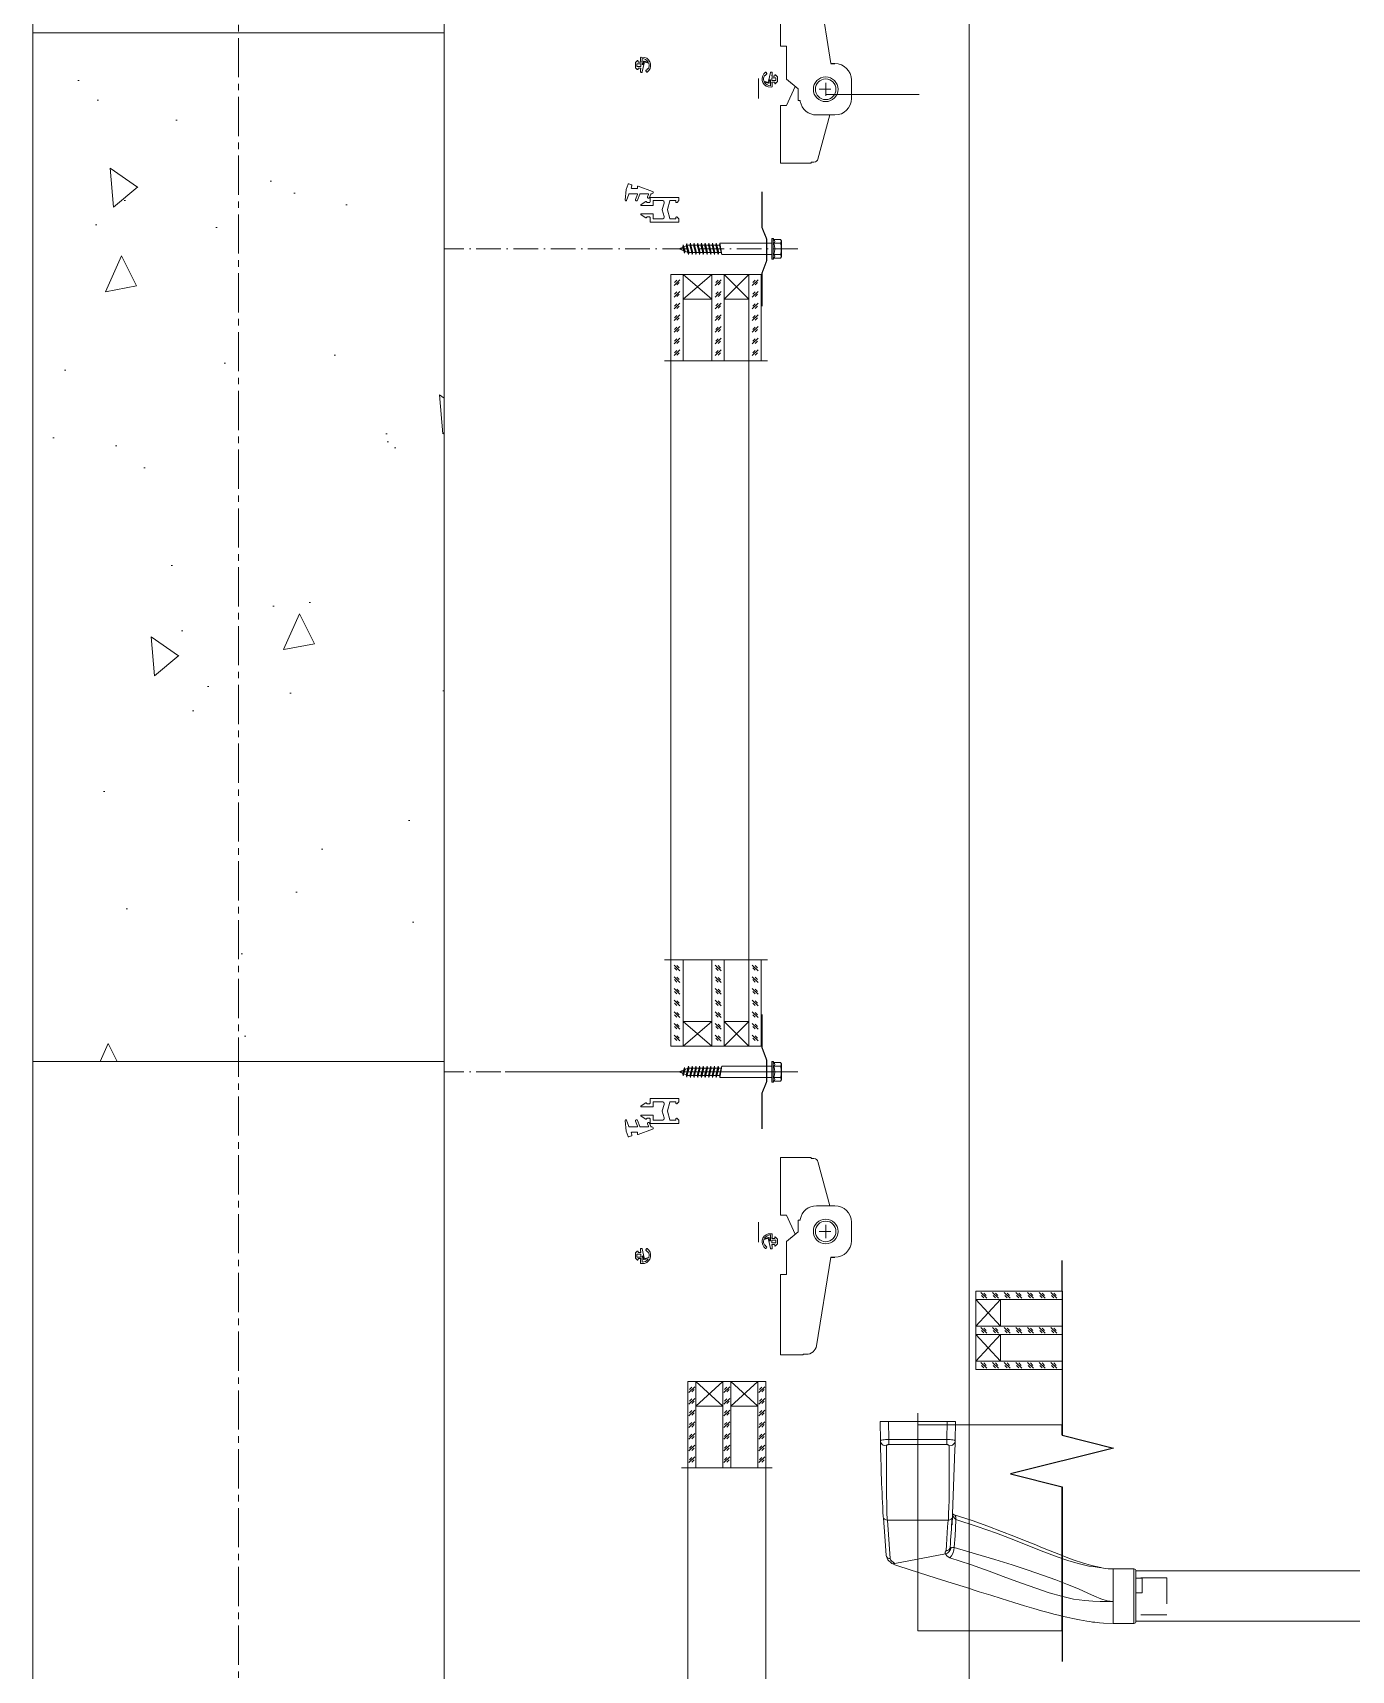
# Model space of a CAD drawing. Header units: millimetres. Extents: x -7155 to 483283, y -227682 to 148426.
# Drawn here: x 20000 to 20641, y 31504 to 32300 of the extents above; entities that cross this region are included whole.
import ezdxf

# ---------------------------------------------------------------- set-up
doc = ezdxf.new("R2010")
doc.units = ezdxf.units.MM
doc.set_wipeout_variables(frame=1)
for name, pattern in [('ACAD_ISO10W100', [18, 12, -3, 0, -3]), ('CENTER2', [28.575, 19.05, -3.175, 3.175, -3.175]), ('CENTERLINE', [30, 12, -1.5, 3, -1.5, 12]), ('HIDDEN', [9.525, 6.35, -3.175])]:
    doc.linetypes.add(name, pattern=pattern)
doc.layers.add('001', color=7, linetype='Continuous')
for name, color, linetype, lineweight in [('A-Wall-Open', 8, 'Continuous', 0), ('Al', 59, 'Continuous', 13), ('Cen', 1, 'CENTER2', 13), ('OSN', 7, 'Continuous', 0), ('АР_Двери_внутренние_антипаника', 7, 'Continuous', 0), ('АР_Стены ПЕНОблок', 52, 'Continuous', 20), ('АР_Стены_Стекло', 4, 'Continuous', 13), ('АР_Штриховка', 8, 'Continuous', 0), ('Витражные конструкции', 252, 'Continuous', 15), ('Оси', 1, 'ACAD_ISO10W100', 13), ('РД_Отметка', 7, 'Continuous', 0), ('СПДС_СИМВОЛЫ', 213, 'Continuous', 25)]:
    doc.layers.add(name, color=color, linetype=linetype, lineweight=lineweight)
doc.layers.add('АР_Оси_РД_100', color=7, linetype='Continuous', lineweight=0, true_color=0x525252)
doc.layers.add('РД_Оси_100', color=7, linetype='Continuous', lineweight=0, true_color=0x525252)
doc.layers.add('РД_Витраж_проем', color=80, linetype='Continuous', lineweight=0, plot=False)

# ---------------------------------------------------------------- blocks, each defined once
blk = doc.blocks.new('СОШ_2200_АР_ОСИ_М100_28.05.24')
at = {"layer": 'АР_Оси_РД_100', "linetype": 'CENTER2'}
blk.add_line((20100, -6155), (20100, 139938.679), dxfattribs=at)
blk = doc.blocks.new('ТПУ-45.02')
at = {"elevation": 0}
blk.add_lwpolyline([(-1.95, 2.5, -0.916659), (-1.46, 2.45), (-1.46, 1.4, -0.398231), (-1.56, 1.3), (-1.95, 1.3, 0.668179), (-2.12, 0.87), (-1.32, 0.07, 0.198912), (-1.15, 0), (1.15, 0, 0.198912), (1.33, 0.07), (2.13, 0.87, 0.668179), (1.95, 1.3), (1.6, 1.3, -0.414214), (1.5, 1.4), (1.5, 2.45, -0.904069), (2, 2.5), (3.25, 2.5, 0.414214), (3.5, 2.75), (3.5, 3.12, 0.327426), (3.33, 3.36), (-1.02, 4.3, 0.167079), (-1.18, 4.27, -0.978527), (-1.56, 4.79, 0.140808), (-1.48, 4.91), (-0.96, 6.38, -0.301775), (-0.78, 6.57, -0.191208), (1.62, 6.31, -0.2528), (1.73, 6.1, 0.249371), (1.83, 5.89, -0.087675), (2.52, 5.19, 0.34791), (2.81, 5.09), (3.32, 5.37, 0.434986), (3.41, 5.73, 0.631386), (-3.78, 4.46), (-3.8, 2.75, 0.423855), (-3.56, 2.5)], format="xyb", close=True, dxfattribs=at)
blk.add_lwpolyline([(-1.97, 4.34, 0.440609), (-1.77, 4.03), (-0.49, 3.79, -0.880439), (-0.55, 3.3), (-3.19, 3.3, -0.266716), (-1.66, 6.19, -0.681981), (-1.51, 6.08)], format="xyb", close=True)
blk.add_lwpolyline([(0.55, 0.69, 0.413945), (0.7, 0.84), (0.7, 2.45, 0.414214), (0.45, 2.7), (-0.45, 2.7, 0.414214), (-0.7, 2.45), (-0.7, 0.84, 0.413945), (-0.55, 0.69), (0.55, 0.69)], format="xyb")
blk = doc.blocks.new('РУ-65.05')
blk.add_blockref('ТПУ-45.02', (-2.63, -2.5))
blk = doc.blocks.new('petlia_dv')
for p, q in [((-59.9, 22), (-59.9, 11)), ((-59.9, 22), (-24.3, 22)), ((-20.9, 22), (-24.3, 22)), ((-20.9, 22), (-20.9, 19)), ((-20.9, 19), (-4.9, 19)), ((-4.9, 19), (-0.22, 13.42)), ((-4.9, 19), (-2.65, 16.32)), ((7.9, 19), (-1.34, 14.76)), ((7.9, 22), (32.5, 22)), ((7.9, 22), (7.9, 19)), ((35.9, 22), (32.5, 22)), ((35.9, 22), (35.9, 7)), ((-59.9, 11), (-59.7, 11)), ((-59.7, 11), (-59.7, 9.37)), ((-0.22, 13.42), (5.5, 13.34)), ((5.5, 13.34), (5.5, 12.41)), ((5.89, 12.34), (5.5, 12.41)), ((-12.5, -2.57), (-55.57, 4.43)), ((12.5, 4.46), (12.5, -4.5)), ((12.5, -1.98), (33.92, 3.76)), ((35.9, 7), (35.4, 7)), ((35.4, 7), (35.4, 5.69)), ((-12.5, -2.55), (-12.5, -4.5)), ((12.5, -2.38), (12.5, -4.5)), ((4.5, -12.5), (-4.5, -12.5)), ((-4.5, -12.5), (4.5, -12.5))]:
    blk.add_line(p, q)
for radius in [6, 5]:
    blk.add_circle((0, 0), radius)
for centre, radius, start, end in [((-54.7, 9.37), 5, 180, 260), ((4.5, 4.46), 8, 0, 80), ((33.4, 5.69), 2, 285, 0), ((-4.5, -4.5), 8, 180, 270), ((-4.5, -4.5), 8, 180, 270), ((4.5, -4.5), 8, 270, 0), ((4.5, -4.5), 8, 270, 0)]:
    blk.add_arc(centre, radius, start, end)
at = {"layer": '001'}
blk.add_line((-12.5, -2.54), (-12.5, -4.5), dxfattribs=at)
at = {"layer": 'Cen', "ltscale": 0.5}
blk.add_line((3.15, 0), (-3.18, 0), dxfattribs=at)
at = {"layer": 'Cen', "ltscale": 0.3}
blk.add_line((0, 3.17), (0, -2.83), dxfattribs=at)
blk = doc.blocks.new('tpu004MM')
blk.add_lwpolyline([(4.03, -6.33, -1), (4.37, -7.27), (2.67, -7.89, 0.315299), (2.5, -8.12), (2.5, -8.48, -0.8391), (1.34, -8.69), (-1.21, -1.7, -0.520567), (-0.97, -1.37), (-0.2, -1.37, 0.414214), (0, -1.17), (0, 1.07, 0.520567), (-0.67, 1.54), (-1.48, 1.25, -0.414214), (-1.8, 1.4), (-2.31, 2.8, -0.414214), (-2.17, 3.13), (0.39, 4.05, -0.067914), (0.45, 4.07), (5.67, 4.48, -0.87281), (5.8, 3.89), (2.67, 2.75, 0.315299), (2.5, 2.52), (2.5, -1.2, 0.520567), (2.84, -1.44), (5.33, -0.53, -1), (5.67, -1.47), (2.67, -2.57, 0.315299), (2.5, -2.8), (2.5, -6.53, 0.520567), (2.84, -6.76)], format="xyb", close=True)
blk = doc.blocks.new('РУ-65.02')
at = {"layer": 'OSN', "xscale": -1}
blk.add_blockref('tpu004MM', (0, 0.05), dxfattribs=at)
blk = doc.blocks.new('Стекло 4 мм разрез')
at = {"layer": 'Al'}
for p, q in [((-2, -41.94), (-2, 0)), ((2, -41.94), (2, 0))]:
    blk.add_line(p, q, dxfattribs=at)
at = {"layer": 'Al', "ltscale": 4}
blk.add_line((2, 0), (-2, 0), dxfattribs=at)
at = {"layer": 'Al', "color": 5, "linetype": 'Continuous'}
for p, q in [((-1.42, -5.36), (1.42, -2.52)), ((-1.14, -3.94), (0, -2.81)), ((0, -5.08), (1.14, -3.94)), ((-1.42, -11.04), (1.42, -8.2)), ((-1.42, -16.71), (1.42, -13.88)), ((-1.14, -9.62), (0, -8.48)), ((-1.14, -15.3), (0, -14.16)), ((0, -10.75), (1.14, -9.62)), ((0, -16.43), (1.14, -15.3)), ((-1.42, -22.39), (1.42, -19.55)), ((-1.14, -20.97), (0, -19.84)), ((0, -22.11), (1.14, -20.97)), ((-1.42, -28.07), (1.42, -25.23)), ((-1.42, -33.74), (1.42, -30.91)), ((-1.14, -26.65), (0, -25.51)), ((-1.14, -32.33), (0, -31.19)), ((0, -27.78), (1.14, -26.65)), ((-1.42, -39.42), (1.42, -36.58)), ((-1.14, -38), (0, -36.87)), ((0, -33.46), (1.14, -32.33)), ((0, -39.14), (1.14, -38))]:
    blk.add_line(p, q, dxfattribs=at)
blk = doc.blocks.new('СПД 38 4+4+4')
at = {"layer": 'Al', "ltscale": 4}
for p, q in [((4, 0), (17, -12)), ((4, -12), (17, 0)), ((21, 0), (34, -12)), ((21, -12), (34, 0))]:
    blk.add_line(p, q, dxfattribs=at)
for points in [[(4, 0), (17, 0), (17, -12), (4, -12)], [(21, 0), (34, 0), (34, -12), (21, -12)]]:
    blk.add_lwpolyline(points, close=True, dxfattribs=at)
at = {"layer": 'Cen', "ltscale": 5}
blk.add_line((41, -41.94), (-3, -41.94), dxfattribs=at)
at = {"layer": 'Al', "ltscale": 4}
for p in [(2, 0), (19, 0), (36, 0)]:
    blk.add_blockref('Стекло 4 мм разрез', p, dxfattribs=at)
blk = doc.blocks.new('ТПУ-032-14')
at = {"color": 191}
for p, q in [((-12, 0), (-12, -14)), ((-9.75, 0), (-12, 0)), ((-8.46, 4.39), (-9.96, 2.14)), ((-9.95, 1.85), (-9.6, 1.58)), ((-9.5, 1.38), (-9.5, 0.25)), ((-8, -1.25), (-8, 4.25)), ((-4, 4.25), (-4, -1.25)), ((-2.04, 2.14), (-3.54, 4.39)), ((-2.5, 0.25), (-2.5, 1.38)), ((-2.4, 1.58), (-2.05, 1.85)), ((0, 0), (-2.25, 0)), ((0, -14), (0, 0)), ((-10.5, -5.81), (-10.5, -1.75)), ((-10.25, -1.5), (-8.25, -1.5)), ((-6.06, -5.92), (-9.24, -6.77)), ((-2.76, -6.77), (-5.94, -5.92)), ((-3.75, -1.5), (-1.75, -1.5)), ((-1.5, -1.75), (-1.5, -5.81)), ((-12, -14), (-10.6, -14)), ((-10.5, -12.25), (-10.5, -9.89)), ((-10.43, -13.93), (-9.57, -13.07)), ((-10.31, -9.65), (-6.06, -8.51)), ((-9.75, -12.5), (-10.25, -12.5)), ((-9.5, -12.9), (-9.5, -12.75)), ((-5.94, -8.51), (-1.69, -9.65)), ((-2.5, -12.75), (-2.5, -12.9)), ((-2.43, -13.07), (-1.57, -13.93)), ((-1.75, -12.5), (-2.25, -12.5)), ((-1.5, -9.89), (-1.5, -12.25)), ((-1.4, -14), (0, -14))]:
    blk.add_line(p, q, dxfattribs=at)
for centre, start, end in [((-9.75, 2), 146.30993, 216.61583), ((-8.25, 4.25), 0, 146.30993), ((-3.75, 4.25), 33.69007, 180), ((-2.25, 2), 323.38417, 33.69007), ((-8.25, -1.25), 270, 0), ((-6, -6.16), 75, 105), ((-3.75, -1.25), 180, 270), ((-10.6, -13.75), 270, 315), ((-9.75, -12.75), 0, 90), ((-9.75, -12.9), 315, 0), ((-2.25, -12.75), 90, 180), ((-2.25, -12.9), 180, 225), ((-1.4, -13.75), 225, 270)]:
    blk.add_arc(centre, 0.25, start, end, dxfattribs=at)
at = {"color": 191, "extrusion": (0, 0, -1)}
for centre, radius, start, end in [((9.75, 0.25), 0.25, 180, 270), ((9.75, 1.38), 0.25, 127.90448, 180), ((2.25, 1.38), 0.25, 0, 52.09552), ((2.25, 0.25), 0.25, 270, 0), ((10.25, -1.75), 0.25, 0, 90), ((9.5, -5.81), 1, 255, 0), ((2.5, -5.81), 1, 180, 285), ((1.75, -1.75), 0.25, 90, 180), ((10.25, -9.89), 0.25, 0, 75), ((10.25, -12.25), 0.25, 270, 0), ((6, -8.75), 0.25, 75, 105), ((1.75, -12.25), 0.25, 180, 270), ((1.75, -9.89), 0.25, 105, 180)]:
    blk.add_arc(centre, radius, start, end, dxfattribs=at)
blk = doc.blocks.new('Дверь 72 активная створка в витраж 44')
at = {"layer": 'OSN'}
blk.add_line((-73.01, 34.7), (-82.81, 34.7), dxfattribs=at)
at = {"rotation": 180}
for name, p in [('РУ-65.05', (-85.05, 41.33)), ('РУ-65.02', (-29.24, -25.52))]:
    blk.add_blockref(name, p, dxfattribs=at)
blk.add_blockref('РУ-65.05', (-86.63, -22.67))
at = {"layer": 'Al', "ltscale": 4, "xscale": -1}
for p, rotation in [((-144.6, 140.23), 179.9999999999999), ((-150.46, 0.29), 270)]:
    blk.add_blockref('СПД 38 4+4+4', p, dxfattribs=dict(at, rotation=rotation))
at = {"layer": 'Al', "ltscale": 4, "rotation": 180}
blk.add_blockref('ТПУ-032-14', (-25, -18), dxfattribs=at)
at = {"layer": 'OSN', "xscale": -1, "rotation": 180}
blk.add_blockref('petlia_dv', (-77.54, 67.33), dxfattribs=at)
blk = doc.blocks.new('Дверь 72 в витраж 44')
at = {"layer": 'OSN'}
blk.add_line((-73.01, 34.7), (-82.81, 34.7), dxfattribs=at)
at = {"rotation": 180}
for name, p in [('РУ-65.05', (-85.05, 41.33)), ('РУ-65.02', (-29.24, -25.52))]:
    blk.add_blockref(name, p, dxfattribs=at)
blk.add_blockref('РУ-65.05', (-86.63, -22.67))
at = {"layer": 'Al', "ltscale": 4, "xscale": -1, "rotation": 270}
blk.add_blockref('СПД 38 4+4+4', (-150.46, 0.29), dxfattribs=at)
at = {"layer": 'Al', "ltscale": 4, "rotation": 180}
blk.add_blockref('ТПУ-032-14', (-25, -18), dxfattribs=at)
at = {"layer": 'OSN', "xscale": -1, "rotation": 180}
blk.add_blockref('petlia_dv', (-77.54, 67.33), dxfattribs=at)
blk = doc.blocks.new('стойка 500.100.03')
at = {"layer": 'Оси'}
blk.add_line((0, 0), (0, -118), dxfattribs=at)
blk = doc.blocks.new('VS_5i5x45')
for p, q in [((-5.1, 3.85), (-4.72, 4.5)), ((-5.1, -3.85), (-5.1, 3.85)), ((-5.1, 0), (-5.1, 3.85)), ((-5.1, 0), (-5.1, -3.85)), ((-1.39, 4.5), (-4.72, 4.5)), ((-1.39, 2.75), (-4.71, 2.75)), ((-1.39, 2.75), (-3.23, 2.75)), ((-1.06, 5), (-1.39, 4.5)), ((-1.06, 5), (-0.5, 5)), ((-1.06, 0), (-1.06, 5)), ((-1.06, 0), (-1.06, -5)), ((-0.5, 5), (-0.5, 0)), ((-0.5, 2.75), (23.84, 2.75)), ((-0.5, -5), (-0.5, 0)), ((23.84, 2.75), (24.74, -2.75)), ((24.1, 1.8), (23.84, 2.75)), ((24.1, 1.8), (25, -1.8)), ((24.1, 1.8), (25.37, 1.8)), ((25.37, 1.8), (25.64, 2.75)), ((25.37, 1.8), (26.27, -1.8)), ((25.64, 2.75), (26.54, -2.75)), ((25.9, 1.8), (25.64, 2.75)), ((25.9, 1.8), (26.8, -1.8)), ((25.9, 1.8), (27.17, 1.8)), ((27.17, 1.8), (27.44, 2.75)), ((27.17, 1.8), (28.07, -1.8)), ((27.44, 2.75), (28.34, -2.75)), ((27.7, 1.8), (27.44, 2.75)), ((27.7, 1.8), (28.6, -1.8)), ((27.7, 1.8), (28.97, 1.8)), ((28.97, 1.8), (29.24, 2.75)), ((28.97, 1.8), (29.87, -1.8)), ((29.24, 2.75), (30.14, -2.75)), ((29.5, 1.8), (29.24, 2.75)), ((29.5, 1.8), (30.4, -1.8)), ((29.5, 1.8), (30.77, 1.8)), ((30.77, 1.8), (31.04, 2.75)), ((30.77, 1.8), (31.67, -1.8)), ((31.04, 2.75), (31.94, -2.75)), ((31.3, 1.8), (31.04, 2.75)), ((31.3, 1.8), (32.2, -1.8)), ((31.3, 1.8), (32.57, 1.8)), ((32.57, 1.8), (32.84, 2.75)), ((32.57, 1.8), (33.47, -1.8)), ((32.84, 2.75), (33.74, -2.75)), ((33.1, 1.8), (32.84, 2.75)), ((33.1, 1.8), (34, -1.8)), ((33.1, 1.8), (34.37, 1.8)), ((34.37, 1.8), (34.64, 2.75)), ((34.37, 1.8), (35.27, -1.8)), ((34.64, 2.75), (35.54, -2.75)), ((34.9, 1.8), (34.64, 2.75)), ((34.9, 1.8), (35.8, -1.8)), ((34.9, 1.8), (36.17, 1.8)), ((36.17, 1.8), (36.44, 2.75)), ((36.17, 1.8), (37.07, -1.8)), ((36.44, 2.75), (37.34, -2.75)), ((36.7, 1.8), (36.44, 2.75)), ((36.7, 1.8), (37.6, -1.8)), ((36.7, 1.8), (37.97, 1.8)), ((37.97, 1.8), (38.24, 2.75)), ((37.97, 1.8), (38.87, -1.8)), ((38.24, 2.75), (39.14, -2.75)), ((38.5, 1.8), (38.24, 2.75)), ((38.5, 1.8), (39.4, -1.8)), ((38.5, 1.8), (39.77, 1.8)), ((39.77, 1.8), (40.04, 2.75)), ((39.77, 1.8), (40.63, -1.66)), ((40.04, 2.75), (40.91, -2.57)), ((40.3, 1.8), (40.04, 2.75)), ((40.3, 1.8), (41.72, 1.19)), ((40.3, 1.8), (41.11, -1.45)), ((41.72, 1.19), (41.94, 2.13)), ((41.72, 1.19), (42.26, -0.96)), ((42.32, 0.94), (41.94, 2.13)), ((41.94, 2.13), (42.6, -1.9)), ((42.32, 0.94), (44.5, 0)), ((42.32, 0.94), (42.74, -0.75)), ((42.74, -0.75), (44.5, 0)), ((-5.1, -3.85), (-4.72, -4.5)), ((-1.39, -4.5), (-4.72, -4.5)), ((-1.39, -2.75), (-4.71, -2.75)), ((-1.06, -5), (-1.39, -4.5)), ((-1.06, -5), (-0.5, -5)), ((-0.5, -2.75), (24.74, -2.75)), ((25, -1.8), (24.74, -2.75)), ((25, -1.8), (26.27, -1.8)), ((26.27, -1.8), (26.54, -2.75)), ((26.8, -1.8), (26.54, -2.75)), ((26.8, -1.8), (28.07, -1.8)), ((28.07, -1.8), (28.34, -2.75)), ((28.6, -1.8), (28.34, -2.75)), ((28.6, -1.8), (29.87, -1.8)), ((29.87, -1.8), (30.14, -2.75)), ((30.4, -1.8), (30.14, -2.75)), ((30.4, -1.8), (31.67, -1.8)), ((31.67, -1.8), (31.94, -2.75)), ((32.2, -1.8), (31.94, -2.75)), ((32.2, -1.8), (33.47, -1.8)), ((33.47, -1.8), (33.74, -2.75)), ((34, -1.8), (33.74, -2.75)), ((34, -1.8), (35.27, -1.8)), ((35.27, -1.8), (35.54, -2.75)), ((35.8, -1.8), (35.54, -2.75)), ((35.8, -1.8), (37.07, -1.8)), ((37.07, -1.8), (37.34, -2.75)), ((37.6, -1.8), (37.34, -2.75)), ((37.6, -1.8), (38.87, -1.8)), ((38.87, -1.8), (39.14, -2.75)), ((39.4, -1.8), (39.14, -2.75)), ((39.4, -1.8), (40.3, -1.8)), ((40.3, -1.8), (40.63, -1.66)), ((40.63, -1.66), (40.9, -2.61)), ((41.11, -1.45), (40.9, -2.61)), ((41.11, -1.45), (42.26, -0.96)), ((42.26, -0.96), (42.6, -1.9)), ((42.74, -0.75), (42.6, -1.9))]:
    blk.add_line(p, q)
for centre, radius, start, end in [((-3.53, 3.63), 1.48, 144.06038, 216.67043), ((5.53, 0.37), 10.51, 166.9324, 182.03073), ((6.09, 0), 7.97, 159.82466, 200.17534), ((-0.77, 3.62), 1.07, 125.30926, 234.69074), ((-3.53, -3.63), 1.48, 143.32957, 215.93962), ((5.53, -0.37), 10.51, 177.96927, 193.0676), ((-0.77, -3.62), 1.07, 125.30926, 234.69074)]:
    blk.add_arc(centre, radius, start, end)
blk = doc.blocks.new('Стекло 6 мм разрез')
at = {"layer": 'Al'}
for p, q in [((-3, -41.94), (-3, 0)), ((3, -41.94), (3, 0))]:
    blk.add_line(p, q, dxfattribs=at)
at = {"layer": 'Al', "ltscale": 4}
blk.add_line((3, 0), (-3, 0), dxfattribs=at)
at = {"layer": 'Al', "color": 5, "linetype": 'Continuous'}
for p, q in [((-1.42, -5.36), (1.42, -2.52)), ((-1.14, -3.94), (0, -2.81)), ((0, -5.08), (1.14, -3.94)), ((-1.42, -11.04), (1.42, -8.2)), ((-1.42, -16.71), (1.42, -13.88)), ((-1.14, -9.62), (0, -8.48)), ((-1.14, -15.3), (0, -14.16)), ((0, -10.75), (1.14, -9.62)), ((0, -16.43), (1.14, -15.3)), ((-1.42, -22.39), (1.42, -19.55)), ((-1.14, -20.97), (0, -19.84)), ((0, -22.11), (1.14, -20.97)), ((-1.42, -28.07), (1.42, -25.23)), ((-1.42, -33.74), (1.42, -30.91)), ((-1.14, -26.65), (0, -25.51)), ((-1.14, -32.33), (0, -31.19)), ((0, -27.78), (1.14, -26.65)), ((-1.42, -39.42), (1.42, -36.58)), ((-1.14, -38), (0, -36.87)), ((0, -33.46), (1.14, -32.33)), ((0, -39.14), (1.14, -38))]:
    blk.add_line(p, q, dxfattribs=at)
blk = doc.blocks.new('СПД 44 6+6+6')
at = {"layer": 'Al', "ltscale": 4}
for p, q in [((6, -11.99), (20, 0.01)), ((6, 0), (20, -11.99)), ((26, 0), (38, -11.99)), ((26, -11.99), (38, 0))]:
    blk.add_line(p, q, dxfattribs=at)
for points in [[(6, 0), (20, 0.01), (20, -11.99), (6, -11.99)], [(26, 0), (38, 0), (38, -11.99), (26, -11.99)]]:
    blk.add_lwpolyline(points, close=True, dxfattribs=at)
at = {"layer": 'Cen', "ltscale": 5}
blk.add_line((47, -41.93), (-3, -41.93), dxfattribs=at)
at = {"layer": 'Al', "ltscale": 4}
for p in [(3, 0), (23, 0.01), (41, 0)]:
    blk.add_blockref('Стекло 6 мм разрез', p, dxfattribs=at)
blk = doc.blocks.new('СПД 44 стойка крайний')
at = {"layer": 'Витражные конструкции', "const_width": 0.6}
blk.add_lwpolyline([(-27.77, 36.33), (-10.41, 36.33), (-4.79, 38.64), (5.79, 38.64), (11.96, 36.33), (28.03, 36.33)], dxfattribs=at)
at = {"layer": 'Оси', "color": 1}
blk.add_line((0, 6), (0.01, 53.73), dxfattribs=at)
at = {"layer": 'Al', "ltscale": 4, "rotation": 90}
blk.add_blockref('СПД 44 6+6+6', (12.5, -7.97), dxfattribs=at)
at = {"layer": 'Витражные конструкции', "ltscale": 25, "rotation": 270}
blk.add_blockref('VS_5i5x45', (0.01, 40.7), dxfattribs=at)
blk = doc.blocks.new('66NEW00')
at = {"layer": 'АР_Двери_внутренние_антипаника', "color": 40, "linetype": 'Continuous'}
for p, q in [((9.12, 0), (-9.12, 0)), ((-9.12, 0), (-9.07, -4.7)), ((9.07, -4.7), (9.12, 0)), ((8.45, -22.43), (9.03, -6.86)), ((9.03, -6.86), (9.05, -5.74)), ((9.05, -5.74), (9.07, -4.7)), ((-8.32, -23.48), (-8.04, -27.89)), ((8.45, -22.43), (8.8, -22.67)), ((8.8, -22.67), (13.17, -24.1)), ((13.17, -24.1), (17.01, -25.45)), ((17.01, -25.45), (20.37, -26.71)), ((20.37, -26.71), (23.32, -27.86)), ((-8.04, -27.89), (-7.71, -32.55)), ((23.32, -27.86), (25.93, -28.91)), ((25.93, -28.91), (28.24, -29.85)), ((28.24, -29.85), (30.3, -30.7)), ((30.3, -30.7), (32.12, -31.44)), ((32.12, -31.44), (34.25, -32.29)), ((-7.67, -32.69), (-7.71, -32.55)), ((-7.62, -32.85), (-7.67, -32.69)), ((-7.29, -33.62), (-7.62, -32.85)), ((-6.38, -34.45), (-7.29, -33.62)), ((-5.55, -34.88), (-6.38, -34.45)), ((-4.59, -35.19), (-5.55, -34.88)), ((0.17, -36.7), (-4.59, -35.19)), ((34.25, -32.29), (36.07, -33)), ((36.07, -33), (37.96, -33.69)), ((37.96, -33.69), (40.03, -34.38)), ((40.03, -34.38), (42.2, -35.02)), ((42.2, -35.02), (44.43, -35.53)), ((44.35, -35.52), (45.08, -35.64)), ((45.08, -35.64), (46.28, -35.78)), ((47.5, -35.84), (46.28, -35.78)), ((4.47, -38.07), (0.17, -36.7)), ((8.33, -39.29), (4.47, -38.07)), ((11.81, -40.39), (8.33, -39.29)), ((47.5, -35.84), (52.5, -35.84)), ((53, -43.44), (53, -36.34)), ((14.92, -41.37), (11.81, -40.39)), ((17.73, -42.25), (14.92, -41.37)), ((20.24, -43.04), (17.73, -42.25)), ((23.32, -43.99), (20.24, -43.04)), ((53, -48.57), (53, -43.44)), ((25.96, -44.78), (23.32, -43.99)), ((28.19, -45.44), (25.96, -44.78)), ((30.09, -45.99), (28.19, -45.44)), ((31.67, -46.43), (30.09, -45.99)), ((33.06, -46.8), (31.67, -46.43)), ((34.16, -47.09), (33.06, -46.8)), ((35.09, -47.32), (34.16, -47.09)), ((36.23, -47.59), (35.09, -47.32)), ((37.63, -47.91), (36.23, -47.59)), ((39.25, -48.24), (37.63, -47.91)), ((41.09, -48.55), (39.25, -48.24)), ((41.77, -48.65), (41.09, -48.55)), ((42.41, -48.74), (41.77, -48.65)), ((43.02, -48.81), (42.41, -48.74)), ((43.58, -48.87), (43.02, -48.81)), ((44.13, -48.92), (43.58, -48.87)), ((45.11, -48.99), (44.13, -48.92)), ((47.5, -49.07), (45.11, -48.99)), ((52.5, -49.07), (47.5, -49.07))]:
    blk.add_line(p, q, dxfattribs=at)
at = {"layer": 'АР_Двери_внутренние_антипаника', "color": 1, "linetype": 'Continuous'}
for p, q in [((-7.07, -4.37), (-7.13, 0)), ((7.13, 0), (7.07, -4.37)), ((-8.93, -4.58), (-9.07, -4.7)), ((-8.96, -5.16), (-9.07, -4.7)), ((-8.82, -5.38), (-8.96, -5.16)), ((-8.53, -4.48), (-8.93, -4.58)), ((-8.63, -5.58), (-8.82, -5.38)), ((-8.4, -5.74), (-8.63, -5.58)), ((-8.21, -4.44), (-8.53, -4.48)), ((-8.14, -5.85), (-8.4, -5.74)), ((-7.85, -4.4), (-8.21, -4.44)), ((-7.61, -5.93), (-8.14, -5.85)), ((-7.47, -4.38), (-7.85, -4.4)), ((-7.61, -5.93), (-7.57, -5.81)), ((-7.59, -7.73), (-7.61, -5.93)), ((-7.59, -9.82), (-7.59, -7.73)), ((-7.57, -5.81), (-7.45, -5.72)), ((-7.07, -4.37), (-7.47, -4.38)), ((-7.45, -5.72), (-7.28, -5.65)), ((-7.28, -5.65), (-7.18, -5.63)), ((-7.18, -5.63), (-7.07, -5.63)), ((7.07, -4.37), (-7.07, -4.37)), ((-7.07, -4.37), (-7.07, -5.63)), ((-7.07, -5.63), (7.07, -5.63)), ((7.07, -4.37), (7.07, -5.63)), ((7.47, -4.38), (7.07, -4.37)), ((7.07, -5.63), (7.18, -5.63)), ((7.18, -5.63), (7.28, -5.65)), ((7.28, -5.65), (7.37, -5.68)), ((7.37, -5.68), (7.45, -5.72)), ((7.45, -5.72), (7.57, -5.81)), ((7.85, -4.4), (7.47, -4.38)), ((7.57, -5.81), (7.61, -5.93)), ((7.61, -5.93), (7.59, -7.77)), ((7.59, -7.77), (7.59, -9.9)), ((8.14, -5.85), (7.61, -5.93)), ((8.21, -4.44), (7.85, -4.4)), ((8.4, -5.74), (8.14, -5.85)), ((8.52, -4.48), (8.21, -4.44)), ((8.63, -5.58), (8.4, -5.74)), ((8.93, -4.58), (8.52, -4.48)), ((8.82, -5.38), (8.63, -5.58)), ((8.96, -5.16), (8.82, -5.38)), ((9.07, -4.7), (8.93, -4.58)), ((9.07, -4.7), (8.96, -5.16)), ((-7.6, -14.05), (-7.59, -11.7)), ((-7.59, -11.7), (-7.59, -9.82)), ((7.59, -9.9), (7.59, -11.82)), ((7.59, -11.82), (7.6, -14.19)), ((-7.6, -16.01), (-7.6, -14.05)), ((7.6, -14.19), (7.6, -16.17)), ((-7.59, -18.08), (-7.6, -16.01)), ((-7.56, -19.95), (-7.59, -18.08)), ((7.58, -19.25), (7.54, -20.81)), ((7.59, -17.8), (7.58, -19.25)), ((7.6, -16.17), (7.59, -17.8)), ((-8.42, -23.15), (-8.33, -23.47)), ((-8.33, -23.47), (-8.11, -23.74)), ((-8.11, -23.74), (-7.79, -23.91)), ((-7.51, -21.94), (-7.56, -19.95)), ((-7.42, -23.97), (-7.51, -21.94)), ((7.49, -22.37), (7.42, -23.97)), ((7.54, -20.81), (7.49, -22.37)), ((7.79, -23.91), (8.11, -23.74)), ((8.11, -23.74), (8.33, -23.47)), ((8.39, -23.57), (8.31, -23.57)), ((8.33, -23.47), (8.42, -23.15)), ((8.39, -23.57), (8.35, -24.33)), ((8.45, -22.57), (8.39, -23.57)), ((8.42, -23.15), (8.45, -22.44)), ((8.44, -22.63), (8.52, -22.93)), ((8.52, -22.93), (8.57, -23.01)), ((8.57, -23.01), (8.63, -23.08)), ((8.63, -23.08), (8.7, -23.19)), ((8.7, -23.19), (8.86, -23.44)), ((8.8, -22.67), (8.97, -22.77)), ((8.86, -23.44), (9.16, -23.75)), ((8.97, -22.77), (9.11, -22.95)), ((9.11, -22.95), (9.21, -23.2)), ((9.16, -23.75), (9.27, -23.81)), ((9.21, -23.2), (9.27, -23.81)), ((9.26, -24.03), (9.27, -23.81)), ((9.27, -23.81), (14.41, -25.5)), ((-8.26, -24.41), (-8.27, -24.25)), ((-7.79, -23.91), (-7.42, -23.97)), ((7.42, -23.97), (-7.42, -23.97)), ((7.34, -23.97), (-7.34, -23.97)), ((-6.72, -33.34), (-7.34, -23.97)), ((7.15, -27.08), (7.06, -28.51)), ((7.24, -25.65), (7.15, -27.08)), ((7.34, -23.97), (7.24, -25.65)), ((7.51, -23.96), (7.34, -23.97)), ((7.42, -23.97), (7.79, -23.91)), ((7.53, -23.96), (7.51, -23.96)), ((8.22, -25.21), (8.2, -25.48)), ((8.2, -25.48), (8.2, -25.46)), ((8.22, -25.12), (8.22, -25.21)), ((8.31, -25.12), (8.22, -25.12)), ((8.32, -24.84), (8.31, -25.11)), ((8.31, -25.11), (8.31, -25.09)), ((8.35, -24.33), (8.32, -24.84)), ((8.84, -30.59), (9.04, -27.77)), ((9.04, -27.77), (9.26, -24.03)), ((14.41, -25.5), (19.08, -27.18)), ((19.08, -27.18), (23.31, -28.79)), ((6.68, -31.76), (6.63, -32)), ((6.79, -31.57), (6.68, -31.76)), ((6.8, -31.56), (6.79, -31.56)), ((6.79, -31.56), (6.79, -31.56)), ((6.79, -31.56), (6.79, -31.56)), ((6.79, -31.56), (6.79, -31.56)), ((6.79, -31.56), (6.79, -31.57)), ((6.79, -31.57), (6.79, -31.57)), ((6.79, -31.57), (6.79, -31.57)), ((6.79, -31.57), (6.79, -31.57)), ((6.79, -31.57), (6.79, -31.57)), ((6.79, -31.57), (6.79, -31.57)), ((6.81, -31.54), (6.8, -31.55)), ((6.8, -31.55), (6.8, -31.56)), ((6.8, -31.56), (6.8, -31.56)), ((6.82, -31.51), (6.81, -31.54)), ((6.84, -31.46), (6.82, -31.51)), ((6.86, -31.38), (6.84, -31.46)), ((6.96, -29.95), (6.86, -31.38)), ((6.86, -31.38), (7.22, -31.33)), ((7.06, -28.51), (6.96, -29.95)), ((7.2, -31.98), (7.65, -31.61)), ((7.22, -31.33), (7.54, -31.16)), ((7.54, -31.16), (7.77, -30.89)), ((7.65, -31.61), (7.96, -31.12)), ((7.77, -30.89), (7.86, -30.59)), ((7.86, -30.63), (7.86, -30.59)), ((7.91, -30.62), (7.86, -30.63)), ((7.99, -30.59), (7.91, -30.62)), ((7.96, -31.12), (8.08, -30.63)), ((8.03, -30.6), (7.99, -30.59)), ((8.08, -30.63), (8.03, -30.6)), ((8.15, -30.68), (8.08, -30.63)), ((8.4, -30.66), (8.15, -30.68)), ((8.61, -30.61), (8.4, -30.66)), ((8.51, -32.05), (8.75, -31.31)), ((8.72, -30.6), (8.61, -30.61)), ((8.84, -30.62), (8.72, -30.6)), ((8.75, -31.31), (8.84, -30.62)), ((8.84, -30.62), (8.84, -30.59)), ((14, -32.19), (8.84, -30.62)), ((23.31, -28.79), (27.16, -30.31)), ((27.16, -30.31), (30.65, -31.69)), ((30.65, -31.69), (33.82, -32.89)), ((-7.4, -33.12), (-7.62, -32.85)), ((-7.07, -33.29), (-7.4, -33.12)), ((-6.72, -33.34), (-7.07, -33.29)), ((-6.6, -33.66), (-6.72, -33.34)), ((-6.3, -33.99), (-6.6, -33.66)), ((-6.34, -34.48), (-6.37, -34.45)), ((-5.96, -34.6), (-6.34, -34.48)), ((-5.56, -34.54), (-6.3, -33.99)), ((-5.56, -34.54), (-5.96, -34.6)), ((6.71, -32.19), (-5.56, -34.54)), ((6.63, -32), (6.65, -32.1)), ((6.65, -32.1), (6.71, -32.19)), ((6.71, -32.19), (7.2, -31.98)), ((6.71, -32.19), (7.09, -32.67)), ((7.09, -32.67), (7.37, -32.91)), ((7.37, -32.91), (7.78, -33.11)), ((7.78, -33.11), (8.16, -32.69)), ((7.78, -33.11), (12.83, -34.77)), ((8.16, -32.69), (8.51, -32.05)), ((12.83, -34.77), (17.34, -36.39)), ((18.69, -33.58), (14, -32.19)), ((22.94, -34.85), (18.69, -33.58)), ((26.81, -36.1), (22.94, -34.85)), ((33.82, -32.89), (36.69, -33.89)), ((36.69, -33.89), (39.27, -34.63)), ((39.27, -34.63), (41.55, -35.13)), ((41.55, -35.13), (43.09, -35.37)), ((43.09, -35.37), (44.53, -35.57)), ((17.34, -36.39), (21.42, -37.92)), ((21.42, -37.92), (25.17, -39.31)), ((25.17, -39.31), (28.66, -40.54)), ((30.32, -37.34), (26.81, -36.1)), ((33.51, -38.52), (30.32, -37.34)), ((36.4, -39.63), (33.51, -38.52)), ((39.01, -40.69), (36.4, -39.63)), ((47.5, -35.86), (47.5, -35.92)), ((47.5, -35.92), (47.5, -43.74)), ((52.5, -35.86), (52.5, -43.74)), ((28.66, -40.54), (31.9, -41.61)), ((31.9, -41.61), (34.94, -42.49)), ((34.94, -42.49), (37.82, -43.15)), ((37.82, -43.15), (40.57, -43.55)), ((41.35, -41.72), (39.01, -40.69)), ((40.57, -43.55), (42.5, -43.69)), ((42.95, -42.47), (41.35, -41.72)), ((42.5, -43.69), (44.29, -43.73)), ((44.46, -43.13), (42.95, -42.47)), ((44.29, -43.73), (45.94, -43.74)), ((45.97, -43.58), (44.46, -43.13)), ((45.94, -43.74), (47.5, -43.74)), ((47.5, -43.74), (45.97, -43.58)), ((47.5, -43.74), (47.5, -49.07)), ((52.5, -43.74), (52.5, -49.07)), ((52.5, -49.07), (47.5, -49.07))]:
    blk.add_line(p, q, dxfattribs=at)
at = {"layer": 'АР_Двери_внутренние_антипаника', "color": 1, "linetype": 'CENTERLINE'}
blk.add_line((0, -19.59), (0, 1.98), dxfattribs=at)
at = {"layer": 'АР_Двери_внутренние_антипаника', "color": 1, "linetype": 'HIDDEN'}
for p, q in [((60.5, -37.99), (53, -37.99)), ((54.5, -38.11), (53, -38.11)), ((54.5, -41.61), (54.5, -38.11)), ((60.5, -37.99), (60.5, -47)), ((54.5, -41.61), (53, -41.61)), ((60.5, -47), (53, -47))]:
    blk.add_line(p, q, dxfattribs=at)
at = {"layer": 'АР_Двери_внутренние_антипаника', "color": 40, "linetype": 'Continuous'}
for centre, radius, start, end in [((490.86, 3.7), 500, 180.9623, 183.0781), ((52.5, -36.34), 0.5, 0, 90), ((52.5, -48.57), 0.5, 270, 0)]:
    blk.add_arc(centre, radius, start, end, dxfattribs=at)
at = {"layer": 'АР_Двери_внутренние_антипаника', "color": 1, "linetype": 'Continuous'}
blk.add_arc((-490.85, 5.35), 500, 355.8784, 356.6918, dxfattribs=at)
blk.add_point((0, 0), dxfattribs=at)
blk = doc.blocks.new('*U54')
at = {"layer": 'АР_Двери_внутренние_антипаника', "color": 40, "linetype": 'Continuous'}
for p, q in [((704.34, 97.14), (106, 97.14)), ((704.34, 72.67), (106, 72.67))]:
    blk.add_line(p, q, dxfattribs=at)
at = {"layer": 'АР_Двери_внутренние_антипаника', "xscale": 2, "yscale": 2, "zscale": 2, "rotation": 180}
blk.add_blockref('66NEW00', (810.34, 0), dxfattribs=at)

msp = doc.modelspace()

# ---------------------------------------------------------------- hatches: boundary and pattern name
at = {"layer": 'АР_Штриховка', "linetype": 'Continuous', "lineweight": 0, "true_color": 0x000000}
h = msp.add_hatch(dxfattribs=at)
h.set_pattern_fill('AR-CONC', color=18, angle=-315, style=0)
h.paths.add_polyline_path([(20200, 33400), (20000, 33400), (20000, 33400), (20200, 33400)], flags=0)
h.paths.add_polyline_path([(20200, 32300), (20000, 32300), (20000, 31800), (20200, 31800)], flags=0)

# ---------------------------------------------------------------- linework, layer by layer
at = {"layer": 'A-Wall-Open', "color": 18, "linetype": 'Continuous', "lineweight": 0, "true_color": 0x000000}
for p, q in [((20000, 33400), (20000, 32300)), ((20200, 33400), (20200, 32300)), ((20000, 31800), (20000.01, 29600)), ((20200, 31800), (20200.01, 29600))]:
    msp.add_line(p, q, dxfattribs=at)
at = {"layer": 'АР_Стены ПЕНОблок', "color": 18, "linetype": 'Continuous', "lineweight": 20, "true_color": 0x000000}
for p, q in [((20200, 32300), (20000, 32300)), ((20000, 32300), (20000, 31800)), ((20200, 31800), (20200, 32300)), ((20000, 31800), (20200, 31800))]:
    msp.add_line(p, q, dxfattribs=at)
at = {"layer": 'АР_Стены_Стекло', "ltscale": 35}
for p, q in [((20310.04, 31849.44), (20310.04, 32140.56)), ((20348.04, 31849.44), (20348.04, 32140.56)), ((20318.29, 30935.01), (20318.29, 31602.6)), ((20356.29, 30935.01), (20356.29, 31602.6))]:
    msp.add_line(p, q, dxfattribs=at)
at = {"layer": 'Витражные конструкции', "color": 18, "ltscale": 35, "true_color": 0x000000}
msp.add_lwpolyline([(20385.51, 32270.06), (20430.79, 32270.06)], dxfattribs=at)
at = {"layer": 'Витражные конструкции', "color": 18, "ltscale": 75, "true_color": 0x000000}
msp.add_lwpolyline([(20500.1, 31618.42), (20500.1, 31623.44), (20430.1, 31623.44), (20430.1, 31523.44), (20500.1, 31523.44), (20500.1, 31605.92)], dxfattribs=at)
at = {"layer": 'РД_Витраж_проем', "color": 18, "linetype": 'Continuous', "lineweight": 0, "true_color": 0x000000}
for p, q in [((20200, 33400), (20200, 29600)), ((20455, 33400), (20455, 29600))]:
    msp.add_line(p, q, dxfattribs=at)
at = {"layer": 'РД_Отметка', "color": 18, "true_color": 0x000000}
msp.add_lwpolyline([(20229.59, 31795), (20371.74, 31795)], dxfattribs=at)

# ---------------------------------------------------------------- block references
at = {"layer": 'Al', "color": 18, "ltscale": 4, "true_color": 0x000000, "xscale": -1, "rotation": 270}
for p in [(20318.01, 32195), (20318.01, 31795)]:
    msp.add_blockref('стойка 500.100.03', p, dxfattribs=at)
at = {"layer": 'Витражные конструкции', "color": 18, "ltscale": 75, "true_color": 0x000000, "rotation": 270}
msp.add_blockref('Дверь 72 в витраж 44', (20318.01, 32195), dxfattribs=at)
at = {"layer": 'Витражные конструкции', "color": 18, "ltscale": 4, "true_color": 0x000000, "rotation": 270.0000000000001}
msp.add_blockref('СПД 44 стойка крайний', (20318.01, 32195), dxfattribs=at)
at = {"layer": 'Витражные конструкции', "color": 18, "ltscale": 4, "true_color": 0x000000, "xscale": -1}
for name, rotation in [('СПД 44 стойка крайний', 269.9999999999999), ('Дверь 72 активная створка в витраж 44', 270)]:
    msp.add_blockref(name, (20318.01, 31795), dxfattribs=dict(at, rotation=rotation))
at = {"layer": 'РД_Оси_100'}
msp.add_blockref('СОШ_2200_АР_ОСИ_М100_28.05.24', (0, 0), dxfattribs=at)

# ---------------------------------------------------------------- next in the draw order: wipeouts: each hides what was drawn before it
at = {"color": 18, "ltscale": 5, "true_color": 0x000000}
msp.add_wipeout([(20500.18, 31688.4), (20500.18, 31618.42), (20525.18, 31612.17), (20475.18, 31599.67), (20500.18, 31593.42), (20500.18, 31523.44), (20567.83, 31523.44), (20567.83, 31688.4)], dxfattribs=at).dxf.layer = 'СПДС_СИМВОЛЫ'

# ---------------------------------------------------------------- next in the draw order: linework, layer by layer
at = {"layer": 'СПДС_СИМВОЛЫ', "color": 18, "linetype": 'Continuous', "ltscale": 5, "true_color": 0x000000}
for p, q in [((20500.18, 31688.4), (20500.18, 31703.4)), ((20500.18, 31523.44), (20500.18, 31508.44))]:
    msp.add_line(p, q, dxfattribs=at)
msp.add_lwpolyline([(20500.18, 31688.4), (20500.18, 31618.42), (20525.18, 31612.17), (20475.18, 31599.67), (20500.18, 31593.42), (20500.18, 31523.44)], dxfattribs=at)

# ---------------------------------------------------------------- next in the draw order: block references
at = {"layer": 'Витражные конструкции', "color": 18, "lineweight": 30, "ltscale": 2, "true_color": 0x000000, "rotation": 180}
msp.add_blockref('*U54', (21240.44, 31625.14), dxfattribs=at)

doc.saveas('drawing.dxf')
